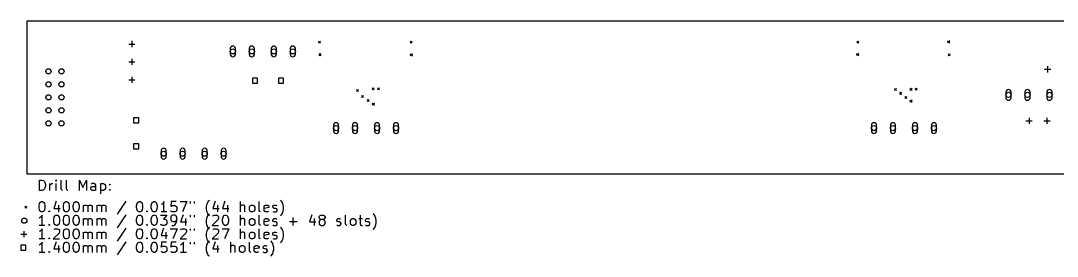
# Model space of a CAD drawing. Extents: x 24 to 425, y -171 to -125.
# Drawn here: x 23.8 to 226.1, y -171.1 to -125 of the extents above; entities that cross this region are included whole.
import ezdxf

# ---------------------------------------------------------------- set-up
doc = ezdxf.new("R2010")
doc.units = 0
doc.layers.add('BLACK', color=7, linetype='CONTINUOUS')

msp = doc.modelspace()

# ---------------------------------------------------------------- linework, layer by layer
at = {"layer": 'BLACK', "linetype": 'CONTINUOUS'}
for p, q in [((25, -125), (425, -125)), ((25, -155), (25, -125)), ((45.4325, -128.955), (45.4325, -130.155)), ((81.88, -129), (82.28, -129.4)), ((82.28, -129), (81.88, -129.4)), ((99.74, -129.01), (100.14, -129.41)), ((100.14, -129.01), (99.74, -129.41)), ((186.92, -129), (187.32, -129.4)), ((187.32, -129), (186.92, -129.4)), ((204.67, -128.92), (205.07, -129.32)), ((205.07, -128.92), (204.67, -129.32)), ((44.8325, -129.555), (46.0325, -129.555)), ((64.65, -130.45), (64.65, -131.55)), ((65.65, -131.55), (65.65, -130.45)), ((68.35, -130.45), (68.35, -131.55)), ((69.35, -131.55), (69.35, -130.45)), ((72.65, -130.45), (72.65, -131.55)), ((73.65, -131.55), (73.65, -130.45)), ((76.35, -130.45), (76.35, -131.55)), ((77.35, -131.55), (77.35, -130.45)), ((81.91, -131.44), (82.31, -131.84)), ((82.31, -131.44), (81.91, -131.84)), ((99.79, -131.46), (100.19, -131.86)), ((100.19, -131.46), (99.79, -131.86)), ((186.91, -131.43), (187.31, -131.83)), ((187.31, -131.43), (186.91, -131.83)), ((204.79, -131.45), (205.19, -131.85)), ((205.19, -131.45), (204.79, -131.85)), ((44.8325, -133.055), (46.0325, -133.055)), ((45.4325, -132.455), (45.4325, -133.655)), ((223.595, -134.5), (224.795, -134.5)), ((224.195, -133.9), (224.195, -135.1)), ((44.8325, -136.555), (46.0325, -136.555)), ((45.4325, -135.955), (45.4325, -137.155)), ((69.955, -136.228), (68.965, -136.228)), ((68.965, -136.228), (68.965, -137.217)), ((68.965, -137.217), (69.955, -137.217)), ((69.955, -137.217), (69.955, -136.228)), ((75.035, -136.228), (74.045, -136.228)), ((74.045, -136.228), (74.045, -137.217)), ((74.045, -137.217), (75.035, -137.217)), ((75.035, -137.217), (75.035, -136.228)), ((89.31, -138.44), (89.71, -138.84)), ((89.71, -138.44), (89.31, -138.84)), ((92.35, -138.13), (92.75, -138.53)), ((92.75, -138.13), (92.35, -138.53)), ((93.39, -138.14), (93.79, -138.54)), ((93.79, -138.14), (93.39, -138.54)), ((194.28, -138.266), (194.68, -138.665)), ((194.68, -138.266), (194.28, -138.665)), ((195.3, -139), (195.7, -139.4)), ((195.7, -139), (195.3, -139.4)), ((197.32, -138.22), (197.72, -138.62)), ((197.72, -138.22), (197.32, -138.62)), ((198.35, -138.21), (198.75, -138.61)), ((198.75, -138.21), (198.35, -138.61)), ((216.05, -138.95), (216.05, -140.05)), ((217.05, -140.05), (217.05, -138.95)), ((219.75, -138.95), (219.75, -140.05)), ((220.75, -140.05), (220.75, -138.95)), ((224.05, -138.95), (224.05, -140.05)), ((225.05, -140.05), (225.05, -138.95)), ((90.2725, -139.607), (90.6725, -140.007)), ((90.6725, -139.607), (90.2725, -140.007)), ((91.351, -140.392), (91.751, -140.792)), ((91.751, -140.392), (91.351, -140.792)), ((92.3743, -141.135), (92.7743, -141.534)), ((92.7743, -141.135), (92.3743, -141.534)), ((196.34, -139.8), (196.74, -140.2)), ((196.74, -139.8), (196.34, -140.2)), ((197.324, -140.534), (197.724, -140.934)), ((197.724, -140.534), (197.324, -140.934)), ((46.7725, -143.965), (45.7825, -143.965)), ((45.7825, -143.965), (45.7825, -144.955)), ((45.7825, -144.955), (46.7725, -144.955)), ((46.7725, -144.955), (46.7725, -143.965)), ((84.8, -145.45), (84.8, -146.55)), ((85.8, -146.55), (85.8, -145.45)), ((88.5, -145.45), (88.5, -146.55)), ((89.5, -146.55), (89.5, -145.45)), ((92.8, -145.45), (92.8, -146.55)), ((93.8, -146.55), (93.8, -145.45)), ((96.5, -145.45), (96.5, -146.55)), ((97.5, -146.55), (97.5, -145.45)), ((189.8, -145.45), (189.8, -146.55)), ((190.8, -146.55), (190.8, -145.45)), ((193.5, -145.45), (193.5, -146.55)), ((194.5, -146.55), (194.5, -145.45)), ((197.8, -145.45), (197.8, -146.55)), ((198.8, -146.55), (198.8, -145.45)), ((201.5, -145.45), (201.5, -146.55)), ((202.5, -146.55), (202.5, -145.45)), ((219.955, -144.567), (221.155, -144.567)), ((220.555, -143.968), (220.555, -145.167)), ((223.455, -144.567), (224.655, -144.567)), ((224.055, -143.968), (224.055, -145.167)), ((46.7725, -149.045), (45.7825, -149.045)), ((45.7825, -149.045), (45.7825, -150.035)), ((46.7725, -150.035), (46.7725, -149.045)), ((45.7825, -150.035), (46.7725, -150.035)), ((51.15, -150.45), (51.15, -151.55)), ((52.15, -151.55), (52.15, -150.45)), ((54.85, -150.45), (54.85, -151.55)), ((55.85, -151.55), (55.85, -150.45)), ((59.15, -150.45), (59.15, -151.55)), ((60.15, -151.55), (60.15, -150.45)), ((62.85, -150.45), (62.85, -151.55)), ((63.85, -151.55), (63.85, -150.45)), ((425, -155), (25, -155)), ((27.4262, -158.175), (27.4262, -156.175)), ((27.4262, -156.175), (27.9024, -156.175)), ((27.9024, -156.175), (28.1881, -156.27)), ((28.1881, -156.27), (28.3786, -156.461)), ((28.3786, -156.461), (28.4738, -156.651)), ((28.4738, -157.699), (28.3786, -157.89)), ((28.4738, -156.651), (28.569, -157.032)), ((28.569, -157.318), (28.4738, -157.699)), ((28.569, -157.032), (28.569, -157.318)), ((29.4262, -158.175), (29.4262, -156.842)), ((29.4262, -157.223), (29.5214, -157.032)), ((29.5214, -157.032), (29.6167, -156.937)), ((29.6167, -156.937), (29.8071, -156.842)), ((29.8071, -156.842), (29.9976, -156.842)), ((30.6643, -156.175), (30.569, -156.27)), ((30.569, -156.27), (30.6643, -156.366)), ((30.7595, -156.27), (30.6643, -156.175)), ((30.6643, -156.175), (30.6643, -156.366)), ((30.6643, -156.366), (30.7595, -156.27)), ((30.6643, -158.175), (30.6643, -156.842)), ((31.6167, -157.89), (31.6167, -156.175)), ((32.6643, -157.89), (32.6643, -156.175)), ((35.2357, -158.175), (35.2357, -156.175)), ((35.2357, -156.175), (35.9024, -157.604)), ((35.9024, -157.604), (36.569, -156.175)), ((36.569, -156.175), (36.569, -158.175)), ((37.4262, -157.699), (37.5214, -157.509)), ((37.4262, -157.89), (37.4262, -157.699)), ((37.7119, -156.842), (37.5214, -156.937)), ((37.5214, -157.509), (37.7119, -157.413)), ((38.0929, -156.842), (37.7119, -156.842)), ((37.7119, -157.413), (38.1881, -157.413)), ((38.2833, -156.937), (38.0929, -156.842)), ((38.1881, -157.413), (38.3786, -157.318)), ((38.3786, -157.128), (38.2833, -156.937)), ((38.3786, -158.175), (38.3786, -157.128)), ((39.331, -156.842), (39.331, -158.842)), ((39.331, -156.937), (39.5214, -156.842)), ((39.5214, -156.842), (39.9024, -156.842)), ((39.9024, -156.842), (40.0929, -156.937)), ((40.0929, -156.937), (40.1881, -157.032)), ((40.1881, -157.032), (40.2833, -157.223)), ((40.2833, -157.794), (40.1881, -157.985)), ((40.2833, -157.223), (40.2833, -157.794)), ((41.0452, -157.032), (41.1405, -156.937)), ((41.1405, -157.128), (41.0452, -157.032)), ((41.1405, -156.937), (41.2357, -157.032)), ((41.1405, -156.937), (41.1405, -157.128)), ((41.2357, -157.032), (41.1405, -157.128)), ((27.9024, -158.175), (27.4262, -158.175)), ((28.1881, -158.08), (27.9024, -158.175)), ((28.3786, -157.89), (28.1881, -158.08)), ((31.7119, -158.08), (31.6167, -157.89)), ((31.9024, -158.175), (31.7119, -158.08)), ((32.7595, -158.08), (32.6643, -157.89)), ((32.95, -158.175), (32.7595, -158.08)), ((37.5214, -158.08), (37.4262, -157.89)), ((37.7119, -158.175), (37.5214, -158.08)), ((38.1881, -158.175), (37.7119, -158.175)), ((38.3786, -158.08), (38.1881, -158.175)), ((39.5214, -158.175), (39.331, -158.08)), ((39.9024, -158.175), (39.5214, -158.175)), ((40.0929, -158.08), (39.9024, -158.175)), ((40.1881, -157.985), (40.0929, -158.08)), ((41.0452, -158.08), (41.1405, -157.985)), ((41.1405, -158.175), (41.0452, -158.08)), ((41.1405, -157.985), (41.2357, -158.08)), ((41.1405, -157.985), (41.1405, -158.175)), ((41.2357, -158.08), (41.1405, -158.175)), ((24.55, -161.25), (24.95, -161.65)), ((24.95, -161.25), (24.55, -161.65)), ((27.331, -161.137), (27.4262, -160.756)), ((27.331, -161.613), (27.331, -161.137)), ((27.4262, -161.994), (27.331, -161.613)), ((27.4262, -160.756), (27.5214, -160.566)), ((27.5214, -160.566), (27.6167, -160.47)), ((27.6167, -160.47), (27.8071, -160.375)), ((27.8071, -160.375), (27.9976, -160.375)), ((27.9976, -160.375), (28.1881, -160.47)), ((28.1881, -160.47), (28.2833, -160.566)), ((28.2833, -160.566), (28.3786, -160.756)), ((28.3786, -160.756), (28.4738, -161.137)), ((28.4738, -161.613), (28.3786, -161.994)), ((28.4738, -161.137), (28.4738, -161.613)), ((30.6643, -160.28), (30.1881, -161.709)), ((30.1881, -161.709), (31.4262, -161.709)), ((31.1405, -161.042), (31.1405, -162.375)), ((32.0929, -161.137), (32.1881, -160.756)), ((32.0929, -161.613), (32.0929, -161.137)), ((32.1881, -161.994), (32.0929, -161.613)), ((32.1881, -160.756), (32.2833, -160.566)), ((32.2833, -160.566), (32.3786, -160.47)), ((32.3786, -160.47), (32.569, -160.375)), ((32.569, -160.375), (32.7595, -160.375)), ((32.7595, -160.375), (32.95, -160.47)), ((32.95, -160.47), (33.0452, -160.566)), ((33.0452, -160.566), (33.1405, -160.756)), ((33.1405, -160.756), (33.2357, -161.137)), ((33.2357, -161.613), (33.1405, -161.994)), ((33.2357, -161.137), (33.2357, -161.613)), ((33.9976, -161.137), (34.0929, -160.756)), ((33.9976, -161.613), (33.9976, -161.137)), ((34.0929, -161.994), (33.9976, -161.613)), ((34.0929, -160.756), (34.1881, -160.566)), ((34.1881, -160.566), (34.2833, -160.47)), ((34.2833, -160.47), (34.4738, -160.375)), ((34.4738, -160.375), (34.6643, -160.375)), ((34.6643, -160.375), (34.8548, -160.47)), ((34.8548, -160.47), (34.95, -160.566)), ((34.95, -160.566), (35.0452, -160.756)), ((35.0452, -160.756), (35.1405, -161.137)), ((35.1405, -161.613), (35.0452, -161.994)), ((35.1405, -161.137), (35.1405, -161.613)), ((35.9976, -162.375), (35.9976, -161.042)), ((35.9976, -161.232), (36.0929, -161.137)), ((36.0929, -161.137), (36.2833, -161.042)), ((36.2833, -161.042), (36.569, -161.042)), ((36.569, -161.042), (36.7595, -161.137)), ((36.7595, -161.137), (36.8548, -161.328)), ((36.8548, -161.328), (36.95, -161.137)), ((36.8548, -161.328), (36.8548, -162.375)), ((36.95, -161.137), (37.1405, -161.042)), ((37.1405, -161.042), (37.4262, -161.042)), ((37.4262, -161.042), (37.6167, -161.137)), ((37.6167, -161.137), (37.7119, -161.328)), ((37.7119, -161.328), (37.7119, -162.375)), ((38.6643, -162.375), (38.6643, -161.042)), ((38.6643, -161.232), (38.7595, -161.137)), ((38.7595, -161.137), (38.95, -161.042)), ((38.95, -161.042), (39.2357, -161.042)), ((39.2357, -161.042), (39.4262, -161.137)), ((39.4262, -161.137), (39.5214, -161.328)), ((39.5214, -161.328), (39.6167, -161.137)), ((39.5214, -161.328), (39.5214, -162.375)), ((39.6167, -161.137), (39.8071, -161.042)), ((39.8071, -161.042), (40.0929, -161.042)), ((40.0929, -161.042), (40.2833, -161.137)), ((40.2833, -161.137), (40.3786, -161.328)), ((40.3786, -161.328), (40.3786, -162.375)), ((44.2833, -160.28), (42.569, -162.851)), ((46.3786, -161.137), (46.4738, -160.756)), ((46.3786, -161.613), (46.3786, -161.137)), ((46.4738, -161.994), (46.3786, -161.613)), ((46.4738, -160.756), (46.569, -160.566)), ((46.569, -160.566), (46.6643, -160.47)), ((46.6643, -160.47), (46.8548, -160.375)), ((46.8548, -160.375), (47.0452, -160.375)), ((47.0452, -160.375), (47.2357, -160.47)), ((47.2357, -160.47), (47.331, -160.566)), ((47.331, -160.566), (47.4262, -160.756)), ((47.4262, -160.756), (47.5214, -161.137)), ((47.5214, -161.613), (47.4262, -161.994)), ((47.5214, -161.137), (47.5214, -161.613)), ((49.2357, -161.137), (49.331, -160.756)), ((49.2357, -161.613), (49.2357, -161.137)), ((49.331, -161.994), (49.2357, -161.613)), ((49.331, -160.756), (49.4262, -160.566)), ((49.4262, -160.566), (49.5214, -160.47)), ((49.5214, -160.47), (49.7119, -160.375)), ((49.7119, -160.375), (49.9024, -160.375)), ((49.9024, -160.375), (50.0929, -160.47)), ((50.0929, -160.47), (50.1881, -160.566)), ((50.1881, -160.566), (50.2833, -160.756)), ((50.2833, -160.756), (50.3786, -161.137)), ((50.3786, -161.613), (50.2833, -161.994)), ((50.3786, -161.137), (50.3786, -161.613)), ((51.331, -160.851), (51.1405, -160.947)), ((51.5214, -160.661), (51.331, -160.851)), ((51.7119, -160.375), (51.5214, -160.661)), ((51.7119, -162.375), (51.7119, -160.375)), ((53.1405, -160.375), (53.0452, -161.328)), ((53.0452, -161.328), (53.1405, -161.232)), ((54.0929, -160.375), (53.1405, -160.375)), ((53.1405, -161.232), (53.331, -161.137)), ((53.331, -161.137), (53.8071, -161.137)), ((53.8071, -161.137), (53.9976, -161.232)), ((53.9976, -161.232), (54.0929, -161.328)), ((54.0929, -161.328), (54.1881, -161.518)), ((54.1881, -161.518), (54.1881, -161.994)), ((54.8548, -160.375), (56.1881, -160.375)), ((56.1881, -160.375), (55.331, -162.375)), ((56.8548, -160.375), (56.8548, -160.756)), ((57.6167, -160.375), (57.6167, -160.756)), ((59.9976, -161.423), (60.0929, -160.947)), ((59.9976, -161.804), (59.9976, -161.423)), ((60.0929, -162.28), (59.9976, -161.804)), ((60.0929, -160.947), (60.1881, -160.661)), ((60.1881, -160.661), (60.2833, -160.47)), ((60.2833, -160.47), (60.4738, -160.185)), ((60.4738, -160.185), (60.5691, -160.09)), ((61.7119, -160.28), (61.2357, -161.709)), ((61.2357, -161.709), (62.4738, -161.709)), ((62.1881, -161.042), (62.1881, -162.375)), ((63.6167, -160.28), (63.1405, -161.709)), ((63.1405, -161.709), (64.3786, -161.709)), ((64.0929, -161.042), (64.0929, -162.375)), ((66.6643, -162.375), (66.6643, -160.375)), ((66.7595, -161.137), (66.6643, -161.232)), ((66.95, -161.042), (66.7595, -161.137)), ((67.2357, -161.042), (66.95, -161.042)), ((67.4262, -161.137), (67.2357, -161.042)), ((67.5214, -161.328), (67.4262, -161.137)), ((67.5214, -162.375), (67.5214, -161.328)), ((68.3786, -161.423), (68.4738, -161.232)), ((68.3786, -161.994), (68.3786, -161.423)), ((68.4738, -161.232), (68.5691, -161.137)), ((68.5691, -161.137), (68.7595, -161.042)), ((68.7595, -161.042), (69.0452, -161.042)), ((69.0452, -161.042), (69.2357, -161.137)), ((69.2357, -161.137), (69.331, -161.232)), ((69.331, -161.232), (69.4262, -161.423)), ((69.4262, -161.423), (69.4262, -161.994)), ((70.2833, -162.09), (70.2833, -160.375)), ((71.2357, -161.328), (71.331, -161.137)), ((71.2357, -162.09), (71.2357, -161.328)), ((72.1881, -161.518), (71.2357, -161.709)), ((71.331, -161.137), (71.5214, -161.042)), ((71.5214, -161.042), (71.9024, -161.042)), ((71.9024, -161.042), (72.0929, -161.137)), ((72.0929, -161.137), (72.1881, -161.328)), ((72.1881, -161.328), (72.1881, -161.518)), ((72.95, -161.328), (73.0452, -161.137)), ((72.95, -161.423), (72.95, -161.328)), ((73.0452, -161.613), (72.95, -161.423)), ((73.0452, -161.137), (73.2357, -161.042)), ((73.2357, -161.709), (73.0452, -161.613)), ((73.2357, -161.042), (73.5214, -161.042)), ((73.5214, -161.709), (73.2357, -161.709)), ((73.5214, -161.042), (73.7119, -161.137)), ((73.7119, -161.804), (73.5214, -161.709)), ((73.8071, -161.994), (73.7119, -161.804)), ((74.5691, -160.185), (74.4738, -160.09)), ((74.7595, -160.47), (74.5691, -160.185)), ((74.8548, -160.661), (74.7595, -160.47)), ((74.95, -160.947), (74.8548, -160.661)), ((75.0452, -161.423), (74.95, -160.947)), ((74.95, -162.28), (75.0452, -161.804)), ((75.0452, -161.804), (75.0452, -161.423)), ((27.5214, -163.491), (27.331, -163.587)), ((27.5214, -162.185), (27.4262, -161.994)), ((27.6167, -162.28), (27.5214, -162.185)), ((27.7119, -163.301), (27.5214, -163.491)), ((27.8071, -162.375), (27.6167, -162.28)), ((27.9024, -163.015), (27.7119, -163.301)), ((27.9976, -162.375), (27.8071, -162.375)), ((27.9024, -165.015), (27.9024, -163.015)), ((28.1881, -162.28), (27.9976, -162.375)), ((28.2833, -162.185), (28.1881, -162.28)), ((28.3786, -161.994), (28.2833, -162.185)), ((29.2357, -162.28), (29.331, -162.185)), ((29.331, -162.375), (29.2357, -162.28)), ((29.331, -162.185), (29.4262, -162.28)), ((29.331, -162.185), (29.331, -162.375)), ((29.4262, -162.28), (29.331, -162.375)), ((30.1881, -163.777), (30.2833, -163.396)), ((30.1881, -164.253), (30.1881, -163.777)), ((30.2833, -163.396), (30.3786, -163.206)), ((30.3786, -163.206), (30.4738, -163.11)), ((30.4738, -163.11), (30.6643, -163.015)), ((30.6643, -163.015), (30.8548, -163.015)), ((30.8548, -163.015), (31.0452, -163.11)), ((31.0452, -163.11), (31.1405, -163.206)), ((31.1405, -163.206), (31.2357, -163.396)), ((31.2357, -163.396), (31.331, -163.777)), ((31.331, -163.777), (31.331, -164.253)), ((32.0929, -163.777), (32.1881, -163.396)), ((32.0929, -164.253), (32.0929, -163.777)), ((32.2833, -162.185), (32.1881, -161.994)), ((32.1881, -163.396), (32.2833, -163.206)), ((32.3786, -162.28), (32.2833, -162.185)), ((32.2833, -163.206), (32.3786, -163.11)), ((32.569, -162.375), (32.3786, -162.28)), ((32.3786, -163.11), (32.569, -163.015)), ((32.7595, -162.375), (32.569, -162.375)), ((32.569, -163.015), (32.7595, -163.015)), ((32.95, -162.28), (32.7595, -162.375)), ((32.7595, -163.015), (32.95, -163.11)), ((33.0452, -162.185), (32.95, -162.28)), ((32.95, -163.11), (33.0452, -163.206)), ((33.1405, -161.994), (33.0452, -162.185)), ((33.0452, -163.206), (33.1405, -163.396)), ((33.1405, -163.396), (33.2357, -163.777)), ((33.2357, -163.777), (33.2357, -164.253)), ((33.9976, -163.777), (34.0929, -163.396)), ((33.9976, -164.253), (33.9976, -163.777)), ((34.1881, -162.185), (34.0929, -161.994)), ((34.0929, -163.396), (34.1881, -163.206)), ((34.2833, -162.28), (34.1881, -162.185)), ((34.1881, -163.206), (34.2833, -163.11)), ((34.4738, -162.375), (34.2833, -162.28)), ((34.2833, -163.11), (34.4738, -163.015)), ((34.6643, -162.375), (34.4738, -162.375)), ((34.4738, -163.015), (34.6643, -163.015)), ((34.8548, -162.28), (34.6643, -162.375)), ((34.6643, -163.015), (34.8548, -163.11)), ((34.95, -162.185), (34.8548, -162.28)), ((34.8548, -163.11), (34.95, -163.206)), ((35.0452, -161.994), (34.95, -162.185)), ((34.95, -163.206), (35.0452, -163.396)), ((35.0452, -163.396), (35.1405, -163.777)), ((35.1405, -163.777), (35.1405, -164.253)), ((35.9976, -165.015), (35.9976, -163.682)), ((35.9976, -163.872), (36.0929, -163.777)), ((36.0929, -163.777), (36.2833, -163.682)), ((36.2833, -163.682), (36.569, -163.682)), ((36.569, -163.682), (36.7595, -163.777)), ((36.7595, -163.777), (36.8548, -163.968)), ((36.8548, -163.968), (36.95, -163.777)), ((36.95, -163.777), (37.1405, -163.682)), ((37.1405, -163.682), (37.4262, -163.682)), ((37.4262, -163.682), (37.6167, -163.777)), ((37.6167, -163.777), (37.7119, -163.968)), ((38.6643, -165.015), (38.6643, -163.682)), ((38.6643, -163.872), (38.7595, -163.777)), ((38.7595, -163.777), (38.95, -163.682)), ((38.95, -163.682), (39.2357, -163.682)), ((39.2357, -163.682), (39.4262, -163.777)), ((39.4262, -163.777), (39.5214, -163.968)), ((39.5214, -163.968), (39.6167, -163.777)), ((39.6167, -163.777), (39.8071, -163.682)), ((39.8071, -163.682), (40.0929, -163.682)), ((40.0929, -163.682), (40.2833, -163.777)), ((40.2833, -163.777), (40.3786, -163.968)), ((44.2833, -162.92), (42.569, -165.491)), ((46.3786, -163.777), (46.4738, -163.396)), ((46.3786, -164.253), (46.3786, -163.777)), ((46.569, -162.185), (46.4738, -161.994)), ((46.4738, -163.396), (46.569, -163.206)), ((46.6643, -162.28), (46.569, -162.185)), ((46.569, -163.206), (46.6643, -163.11)), ((46.8548, -162.375), (46.6643, -162.28)), ((46.6643, -163.11), (46.8548, -163.015)), ((47.0452, -162.375), (46.8548, -162.375)), ((46.8548, -163.015), (47.0452, -163.015)), ((47.2357, -162.28), (47.0452, -162.375)), ((47.0452, -163.015), (47.2357, -163.11)), ((47.331, -162.185), (47.2357, -162.28)), ((47.2357, -163.11), (47.331, -163.206)), ((47.4262, -161.994), (47.331, -162.185)), ((47.331, -163.206), (47.4262, -163.396)), ((47.4262, -163.396), (47.5214, -163.777)), ((47.5214, -163.777), (47.5214, -164.253)), ((48.2833, -162.28), (48.3786, -162.185)), ((48.3786, -162.375), (48.2833, -162.28)), ((48.3786, -162.185), (48.4738, -162.28)), ((48.3786, -162.185), (48.3786, -162.375)), ((48.4738, -162.28), (48.3786, -162.375)), ((49.2357, -163.777), (49.331, -163.396)), ((49.2357, -164.253), (49.2357, -163.777)), ((49.4262, -162.185), (49.331, -161.994)), ((49.331, -163.396), (49.4262, -163.206)), ((49.5214, -162.28), (49.4262, -162.185)), ((49.4262, -163.206), (49.5214, -163.11)), ((49.7119, -162.375), (49.5214, -162.28)), ((49.5214, -163.11), (49.7119, -163.015)), ((49.9024, -162.375), (49.7119, -162.375)), ((49.7119, -163.015), (49.9024, -163.015)), ((50.0929, -162.28), (49.9024, -162.375)), ((49.9024, -163.015), (50.0929, -163.11)), ((50.1881, -162.185), (50.0929, -162.28)), ((50.0929, -163.11), (50.1881, -163.206)), ((50.2833, -161.994), (50.1881, -162.185)), ((50.1881, -163.206), (50.2833, -163.396)), ((50.2833, -163.396), (50.3786, -163.777)), ((50.3786, -163.777), (50.3786, -164.253)), ((51.0452, -163.015), (52.2833, -163.015)), ((52.2833, -162.375), (51.1405, -162.375)), ((52.2833, -163.015), (51.6167, -163.777)), ((51.6167, -163.777), (51.9024, -163.777)), ((51.9024, -163.777), (52.0929, -163.872)), ((52.0929, -163.872), (52.1881, -163.968)), ((53.1405, -162.28), (53.0452, -162.185)), ((53.1405, -163.206), (53.0452, -163.396)), ((53.0452, -163.396), (53.0452, -163.872)), ((53.0452, -163.872), (53.1405, -164.063)), ((53.331, -162.375), (53.1405, -162.28)), ((53.2357, -163.11), (53.1405, -163.206)), ((53.4262, -163.015), (53.2357, -163.11)), ((53.8071, -162.375), (53.331, -162.375)), ((53.8071, -163.015), (53.4262, -163.015)), ((53.9976, -162.28), (53.8071, -162.375)), ((53.9976, -163.11), (53.8071, -163.015)), ((54.0929, -162.185), (53.9976, -162.28)), ((54.0929, -163.206), (53.9976, -163.11)), ((54.1881, -161.994), (54.0929, -162.185)), ((54.1881, -163.396), (54.0929, -163.206)), ((54.0929, -164.063), (54.1881, -163.872)), ((54.1881, -164.158), (54.1881, -163.396)), ((55.4262, -162.92), (54.95, -164.349)), ((55.9024, -163.682), (55.9024, -165.015)), ((56.8548, -163.015), (56.8548, -163.396)), ((57.6167, -163.015), (57.6167, -163.396)), ((59.9976, -164.063), (60.0929, -163.587)), ((60.1881, -162.566), (60.0929, -162.28)), ((60.0929, -163.587), (60.1881, -163.301)), ((60.2833, -162.756), (60.1881, -162.566)), ((60.1881, -163.301), (60.2833, -163.11)), ((60.4738, -163.042), (60.2833, -162.756)), ((60.2833, -163.11), (60.4738, -162.825)), ((60.4738, -162.825), (60.5691, -162.73)), ((60.5691, -163.137), (60.4738, -163.042)), ((62.2833, -163.872), (61.1405, -165.015)), ((61.2357, -163.206), (61.331, -163.11)), ((61.331, -163.11), (61.5214, -163.015)), ((61.5214, -163.015), (61.9976, -163.015)), ((61.9976, -163.015), (62.1881, -163.11)), ((62.1881, -163.11), (62.2833, -163.206)), ((62.2833, -163.206), (62.3786, -163.396)), ((62.3786, -163.587), (62.2833, -163.872)), ((62.3786, -163.396), (62.3786, -163.587)), ((63.1405, -163.777), (63.2357, -163.396)), ((63.1405, -164.253), (63.1405, -163.777)), ((63.2357, -163.396), (63.331, -163.206)), ((63.331, -163.206), (63.4262, -163.11)), ((63.4262, -163.11), (63.6167, -163.015)), ((63.6167, -163.015), (63.8071, -163.015)), ((63.8071, -163.015), (63.9976, -163.11)), ((63.9976, -163.11), (64.0929, -163.206)), ((64.0929, -163.206), (64.1881, -163.396)), ((64.1881, -163.396), (64.2833, -163.777)), ((64.2833, -163.777), (64.2833, -164.253)), ((66.6643, -165.015), (66.6643, -163.015)), ((66.7595, -163.777), (66.6643, -163.872)), ((66.95, -163.682), (66.7595, -163.777)), ((67.2357, -163.682), (66.95, -163.682)), ((67.4262, -163.777), (67.2357, -163.682)), ((67.5214, -163.968), (67.4262, -163.777)), ((68.4738, -162.185), (68.3786, -161.994)), ((68.3786, -164.063), (68.4738, -163.872)), ((68.5691, -162.28), (68.4738, -162.185)), ((68.4738, -163.872), (68.5691, -163.777)), ((68.7595, -162.375), (68.5691, -162.28)), ((68.5691, -163.777), (68.7595, -163.682)), ((69.0452, -162.375), (68.7595, -162.375)), ((68.7595, -163.682), (69.0452, -163.682)), ((69.2357, -162.28), (69.0452, -162.375)), ((69.0452, -163.682), (69.2357, -163.777)), ((69.331, -162.185), (69.2357, -162.28)), ((69.2357, -163.777), (69.331, -163.872)), ((69.4262, -161.994), (69.331, -162.185)), ((69.331, -163.872), (69.4262, -164.063)), ((70.3786, -162.28), (70.2833, -162.09)), ((70.2833, -164.73), (70.2833, -163.015)), ((70.5691, -162.375), (70.3786, -162.28)), ((71.331, -162.28), (71.2357, -162.09)), ((71.2357, -163.968), (71.331, -163.777)), ((71.5214, -162.375), (71.331, -162.28)), ((71.331, -163.777), (71.5214, -163.682)), ((71.9024, -162.375), (71.5214, -162.375)), ((71.5214, -163.682), (71.9024, -163.682)), ((72.0929, -162.28), (71.9024, -162.375)), ((71.9024, -163.682), (72.0929, -163.777)), ((72.0929, -163.777), (72.1881, -163.968)), ((72.95, -162.28), (73.1405, -162.375)), ((72.95, -163.968), (73.0452, -163.777)), ((73.0452, -163.777), (73.2357, -163.682)), ((73.1405, -162.375), (73.5214, -162.375)), ((73.2357, -163.682), (73.5214, -163.682)), ((73.5214, -162.375), (73.7119, -162.28)), ((73.5214, -163.682), (73.7119, -163.777)), ((73.7119, -162.28), (73.8071, -162.09)), ((73.8071, -162.09), (73.8071, -161.994)), ((74.4738, -163.137), (74.5691, -163.042)), ((74.5691, -163.042), (74.7595, -162.756)), ((74.7595, -162.756), (74.8548, -162.566)), ((74.8548, -162.566), (74.95, -162.28)), ((76.95, -165.015), (76.95, -163.491)), ((80.5691, -162.92), (80.0929, -164.349)), ((81.0452, -163.682), (81.0452, -165.015)), ((81.9976, -163.396), (82.0929, -163.206)), ((81.9976, -163.491), (81.9976, -163.396)), ((82.0929, -163.682), (81.9976, -163.491)), ((82.0929, -163.206), (82.1881, -163.11)), ((82.1881, -163.777), (82.0929, -163.682)), ((82.1881, -163.11), (82.3786, -163.015)), ((82.3786, -163.872), (82.1881, -163.777)), ((82.3786, -163.872), (82.1881, -163.968)), ((82.3786, -163.015), (82.7595, -163.015)), ((82.7595, -163.872), (82.3786, -163.872)), ((82.7595, -163.015), (82.95, -163.11)), ((82.95, -163.777), (82.7595, -163.872)), ((82.95, -163.968), (82.7595, -163.872)), ((82.95, -163.11), (83.0452, -163.206)), ((83.0452, -163.682), (82.95, -163.777)), ((83.0452, -163.206), (83.1405, -163.396)), ((83.1405, -163.491), (83.0452, -163.682)), ((83.1405, -163.396), (83.1405, -163.491)), ((85.4262, -163.968), (85.5214, -163.777)), ((85.5214, -163.777), (85.7119, -163.682)), ((85.7119, -163.682), (85.9976, -163.682)), ((85.9976, -163.682), (86.1881, -163.777)), ((87.1405, -164.73), (87.1405, -163.015)), ((88.0929, -164.063), (88.1881, -163.872)), ((88.1881, -163.872), (88.2833, -163.777)), ((88.2833, -163.777), (88.4738, -163.682)), ((88.4738, -163.682), (88.7595, -163.682)), ((88.7595, -163.682), (88.95, -163.777)), ((88.95, -163.777), (89.0452, -163.872)), ((89.0452, -163.872), (89.1405, -164.063)), ((89.7119, -163.682), (90.4738, -163.682)), ((89.9976, -163.015), (89.9976, -164.73)), ((91.0452, -163.968), (91.1405, -163.777)), ((91.1405, -163.777), (91.331, -163.682)), ((91.331, -163.682), (91.6167, -163.682)), ((91.6167, -163.682), (91.8071, -163.777)), ((92.6643, -162.825), (92.5691, -162.73)), ((92.8548, -163.11), (92.6643, -162.825)), ((92.95, -163.301), (92.8548, -163.11)), ((93.0452, -163.587), (92.95, -163.301)), ((93.1405, -164.063), (93.0452, -163.587)), ((28.4738, -165.015), (27.331, -165.015)), ((27.9024, -165.655), (27.7119, -165.941)), ((27.9024, -167.655), (27.9024, -165.655)), ((29.2357, -164.92), (29.331, -164.825)), ((29.331, -165.015), (29.2357, -164.92)), ((29.331, -164.825), (29.4262, -164.92)), ((29.331, -164.825), (29.331, -165.015)), ((29.4262, -164.92), (29.331, -165.015)), ((30.2833, -164.634), (30.1881, -164.253)), ((30.1881, -165.846), (30.2833, -165.75)), ((30.3786, -164.825), (30.2833, -164.634)), ((30.2833, -165.75), (30.4738, -165.655)), ((30.4738, -164.92), (30.3786, -164.825)), ((30.6643, -165.015), (30.4738, -164.92)), ((30.4738, -165.655), (30.95, -165.655)), ((30.8548, -165.015), (30.6643, -165.015)), ((31.0452, -164.92), (30.8548, -165.015)), ((30.95, -165.655), (31.1405, -165.75)), ((31.1405, -164.825), (31.0452, -164.92)), ((31.2357, -164.634), (31.1405, -164.825)), ((31.1405, -165.75), (31.2357, -165.846)), ((31.331, -164.253), (31.2357, -164.634)), ((31.2357, -165.846), (31.331, -166.036)), ((32.1881, -164.634), (32.0929, -164.253)), ((32.2833, -164.825), (32.1881, -164.634)), ((32.1881, -166.036), (32.2833, -165.846)), ((32.3786, -164.92), (32.2833, -164.825)), ((32.2833, -165.846), (32.3786, -165.75)), ((32.569, -165.015), (32.3786, -164.92)), ((32.3786, -165.75), (32.569, -165.655)), ((32.7595, -165.015), (32.569, -165.015)), ((32.569, -165.655), (32.7595, -165.655)), ((32.95, -164.92), (32.7595, -165.015)), ((32.7595, -165.655), (32.95, -165.75)), ((33.0452, -164.825), (32.95, -164.92)), ((32.95, -165.75), (33.0452, -165.846)), ((33.1405, -164.634), (33.0452, -164.825)), ((33.0452, -165.846), (33.1405, -166.036)), ((33.2357, -164.253), (33.1405, -164.634)), ((34.0929, -164.634), (33.9976, -164.253)), ((34.1881, -164.825), (34.0929, -164.634)), ((34.0929, -166.036), (34.1881, -165.846)), ((34.2833, -164.92), (34.1881, -164.825)), ((34.1881, -165.846), (34.2833, -165.75)), ((34.4738, -165.015), (34.2833, -164.92)), ((34.2833, -165.75), (34.4738, -165.655)), ((34.6643, -165.015), (34.4738, -165.015)), ((34.4738, -165.655), (34.6643, -165.655)), ((34.8548, -164.92), (34.6643, -165.015)), ((34.6643, -165.655), (34.8548, -165.75)), ((34.95, -164.825), (34.8548, -164.92)), ((34.8548, -165.75), (34.95, -165.846)), ((35.0452, -164.634), (34.95, -164.825)), ((34.95, -165.846), (35.0452, -166.036)), ((35.1405, -164.253), (35.0452, -164.634)), ((36.8548, -163.968), (36.8548, -165.015)), ((37.7119, -163.968), (37.7119, -165.015)), ((39.5214, -163.968), (39.5214, -165.015)), ((40.3786, -163.968), (40.3786, -165.015)), ((44.2833, -165.56), (42.569, -168.131)), ((46.4738, -164.634), (46.3786, -164.253)), ((46.569, -164.825), (46.4738, -164.634)), ((46.4738, -166.036), (46.569, -165.846)), ((46.6643, -164.92), (46.569, -164.825)), ((46.569, -165.846), (46.6643, -165.75)), ((46.8548, -165.015), (46.6643, -164.92)), ((46.6643, -165.75), (46.8548, -165.655)), ((47.0452, -165.015), (46.8548, -165.015)), ((46.8548, -165.655), (47.0452, -165.655)), ((47.2357, -164.92), (47.0452, -165.015)), ((47.0452, -165.655), (47.2357, -165.75)), ((47.331, -164.825), (47.2357, -164.92)), ((47.2357, -165.75), (47.331, -165.846)), ((47.4262, -164.634), (47.331, -164.825)), ((47.331, -165.846), (47.4262, -166.036)), ((47.5214, -164.253), (47.4262, -164.634)), ((48.2833, -164.92), (48.3786, -164.825)), ((48.3786, -165.015), (48.2833, -164.92)), ((48.3786, -164.825), (48.4738, -164.92)), ((48.3786, -164.825), (48.3786, -165.015)), ((48.4738, -164.92), (48.3786, -165.015)), ((49.331, -164.634), (49.2357, -164.253)), ((49.4262, -164.825), (49.331, -164.634)), ((49.331, -166.036), (49.4262, -165.846)), ((49.5214, -164.92), (49.4262, -164.825)), ((49.4262, -165.846), (49.5214, -165.75)), ((49.7119, -165.015), (49.5214, -164.92)), ((49.5214, -165.75), (49.7119, -165.655)), ((49.9024, -165.015), (49.7119, -165.015)), ((49.7119, -165.655), (49.9024, -165.655)), ((50.0929, -164.92), (49.9024, -165.015)), ((49.9024, -165.655), (50.0929, -165.75)), ((50.1881, -164.825), (50.0929, -164.92)), ((50.0929, -165.75), (50.1881, -165.846)), ((50.2833, -164.634), (50.1881, -164.825)), ((50.1881, -165.846), (50.2833, -166.036)), ((50.3786, -164.253), (50.2833, -164.634)), ((51.1405, -164.92), (51.0452, -164.825)), ((51.331, -165.015), (51.1405, -164.92)), ((51.6167, -165.56), (51.1405, -166.989)), ((51.9024, -165.015), (51.331, -165.015)), ((52.0929, -164.92), (51.9024, -165.015)), ((52.1881, -164.825), (52.0929, -164.92)), ((52.1881, -163.968), (52.2833, -164.158)), ((52.2833, -164.634), (52.1881, -164.825)), ((52.2833, -164.158), (52.2833, -164.634)), ((52.95, -165.655), (54.2833, -165.655)), ((53.1405, -164.063), (53.2357, -164.158)), ((53.2357, -164.158), (53.4262, -164.253)), ((53.2357, -165.015), (53.6167, -165.015)), ((53.4262, -164.253), (53.8071, -164.253)), ((54.2833, -165.655), (53.4262, -167.655)), ((53.6167, -165.015), (53.8071, -164.92)), ((53.8071, -164.253), (53.9976, -164.158)), ((53.8071, -164.92), (53.9024, -164.825)), ((53.9024, -164.825), (54.0929, -164.539)), ((53.9976, -164.158), (54.0929, -164.063)), ((54.0929, -164.539), (54.1881, -164.158)), ((54.95, -164.349), (56.1881, -164.349)), ((54.95, -165.846), (55.0452, -165.75)), ((55.0452, -165.75), (55.2357, -165.655)), ((55.2357, -165.655), (55.7119, -165.655)), ((55.7119, -165.655), (55.9024, -165.75)), ((55.9024, -165.75), (55.9976, -165.846)), ((55.9976, -165.846), (56.0929, -166.036)), ((56.8548, -165.655), (56.8548, -166.036)), ((57.6167, -165.655), (57.6167, -166.036)), ((59.9976, -164.444), (59.9976, -164.063)), ((60.0929, -164.92), (59.9976, -164.444)), ((60.1881, -165.206), (60.0929, -164.92)), ((60.2833, -165.396), (60.1881, -165.206)), ((60.1881, -165.941), (60.2833, -165.75)), ((60.4738, -165.682), (60.2833, -165.396)), ((60.2833, -165.75), (60.4738, -165.465)), ((60.4738, -165.465), (60.5691, -165.37)), ((60.5691, -165.777), (60.4738, -165.682)), ((61.1405, -165.015), (62.3786, -165.015)), ((61.2357, -165.846), (61.331, -165.75)), ((61.331, -165.75), (61.5214, -165.655)), ((61.5214, -165.655), (61.9976, -165.655)), ((61.9976, -165.655), (62.1881, -165.75)), ((62.1881, -165.75), (62.2833, -165.846)), ((62.2833, -165.846), (62.3786, -166.036)), ((63.0452, -165.655), (64.3786, -165.655)), ((63.2357, -164.634), (63.1405, -164.253)), ((63.331, -164.825), (63.2357, -164.634)), ((63.4262, -164.92), (63.331, -164.825)), ((63.6167, -165.015), (63.4262, -164.92)), ((64.3786, -165.655), (63.5214, -167.655)), ((63.8071, -165.015), (63.6167, -165.015)), ((63.9976, -164.92), (63.8071, -165.015)), ((64.0929, -164.825), (63.9976, -164.92)), ((64.1881, -164.634), (64.0929, -164.825)), ((64.2833, -164.253), (64.1881, -164.634)), ((66.6643, -167.655), (66.6643, -165.655)), ((67.5214, -165.015), (67.5214, -163.968)), ((68.3786, -164.634), (68.3786, -164.063)), ((68.4738, -164.825), (68.3786, -164.634)), ((68.5691, -164.92), (68.4738, -164.825)), ((68.7595, -165.015), (68.5691, -164.92)), ((69.0452, -165.015), (68.7595, -165.015)), ((69.2357, -164.92), (69.0452, -165.015)), ((69.331, -164.825), (69.2357, -164.92)), ((69.4262, -164.634), (69.331, -164.825)), ((69.4262, -164.063), (69.4262, -164.634)), ((70.3786, -164.92), (70.2833, -164.73)), ((70.2833, -167.37), (70.2833, -165.655)), ((70.5691, -165.015), (70.3786, -164.92)), ((71.2357, -164.73), (71.2357, -163.968)), ((72.1881, -164.158), (71.2357, -164.349)), ((71.331, -164.92), (71.2357, -164.73)), ((71.5214, -165.015), (71.331, -164.92)), ((71.9024, -165.015), (71.5214, -165.015)), ((72.0929, -164.92), (71.9024, -165.015)), ((72.1881, -163.968), (72.1881, -164.158)), ((72.95, -164.063), (72.95, -163.968)), ((73.0452, -164.253), (72.95, -164.063)), ((72.95, -164.92), (73.1405, -165.015)), ((73.2357, -164.349), (73.0452, -164.253)), ((73.1405, -165.015), (73.5214, -165.015)), ((73.5214, -164.349), (73.2357, -164.349)), ((73.7119, -164.444), (73.5214, -164.349)), ((73.5214, -165.015), (73.7119, -164.92)), ((73.8071, -164.634), (73.7119, -164.444)), ((73.7119, -164.92), (73.8071, -164.73)), ((73.8071, -164.73), (73.8071, -164.634)), ((74.5691, -165.465), (74.4738, -165.37)), ((74.7595, -165.75), (74.5691, -165.465)), ((74.8548, -165.941), (74.7595, -165.75)), ((76.1881, -164.253), (77.7119, -164.253)), ((80.0929, -164.349), (81.331, -164.349)), ((82.0929, -164.063), (81.9976, -164.253)), ((81.9976, -164.253), (81.9976, -164.634)), ((81.9976, -164.634), (82.0929, -164.825)), ((82.1881, -163.968), (82.0929, -164.063)), ((82.0929, -164.825), (82.1881, -164.92)), ((82.1881, -164.92), (82.3786, -165.015)), ((82.3786, -165.015), (82.7595, -165.015)), ((82.7595, -165.015), (82.95, -164.92)), ((83.0452, -164.063), (82.95, -163.968)), ((82.95, -164.92), (83.0452, -164.825)), ((83.1405, -164.253), (83.0452, -164.063)), ((83.0452, -164.825), (83.1405, -164.634)), ((83.1405, -164.634), (83.1405, -164.253)), ((85.4262, -164.063), (85.4262, -163.968)), ((85.5214, -164.253), (85.4262, -164.063)), ((85.4262, -164.92), (85.6167, -165.015)), ((85.7119, -164.349), (85.5214, -164.253)), ((85.6167, -165.015), (85.9976, -165.015)), ((85.9976, -164.349), (85.7119, -164.349)), ((86.1881, -164.444), (85.9976, -164.349)), ((85.9976, -165.015), (86.1881, -164.92)), ((86.2833, -164.634), (86.1881, -164.444)), ((86.1881, -164.92), (86.2833, -164.73)), ((86.2833, -164.73), (86.2833, -164.634)), ((87.2357, -164.92), (87.1405, -164.73)), ((87.4262, -165.015), (87.2357, -164.92)), ((88.0929, -164.634), (88.0929, -164.063)), ((88.1881, -164.825), (88.0929, -164.634)), ((88.2833, -164.92), (88.1881, -164.825)), ((88.4738, -165.015), (88.2833, -164.92)), ((88.7595, -165.015), (88.4738, -165.015)), ((88.95, -164.92), (88.7595, -165.015)), ((89.0452, -164.825), (88.95, -164.92)), ((89.1405, -164.634), (89.0452, -164.825)), ((89.1405, -164.063), (89.1405, -164.634)), ((89.9976, -164.73), (90.0929, -164.92)), ((90.0929, -164.92), (90.2833, -165.015)), ((90.2833, -165.015), (90.4738, -165.015)), ((91.0452, -164.063), (91.0452, -163.968)), ((91.1405, -164.253), (91.0452, -164.063)), ((91.0452, -164.92), (91.2357, -165.015)), ((91.331, -164.349), (91.1405, -164.253)), ((91.2357, -165.015), (91.6167, -165.015)), ((91.6167, -164.349), (91.331, -164.349)), ((91.8071, -164.444), (91.6167, -164.349)), ((91.6167, -165.015), (91.8071, -164.92)), ((91.9024, -164.634), (91.8071, -164.444)), ((91.8071, -164.92), (91.9024, -164.73)), ((91.9024, -164.73), (91.9024, -164.634)), ((92.5691, -165.777), (92.6643, -165.682)), ((92.6643, -165.682), (92.8548, -165.396)), ((92.8548, -165.396), (92.95, -165.206)), ((92.95, -165.206), (93.0452, -164.92)), ((93.0452, -164.92), (93.1405, -164.444)), ((93.1405, -164.444), (93.1405, -164.063)), ((23.75, -166.73), (24.95, -166.73)), ((24.35, -166.13), (24.35, -167.33)), ((27.5214, -166.131), (27.331, -166.227)), ((28.4738, -167.655), (27.331, -167.655)), ((27.7119, -165.941), (27.5214, -166.131)), ((29.2357, -167.56), (29.331, -167.465)), ((29.331, -167.655), (29.2357, -167.56)), ((29.331, -167.465), (29.4262, -167.56)), ((29.331, -167.465), (29.331, -167.655)), ((29.4262, -167.56), (29.331, -167.655)), ((31.2357, -166.512), (30.0929, -167.655)), ((30.0929, -167.655), (31.331, -167.655)), ((31.331, -166.227), (31.2357, -166.512)), ((31.331, -166.036), (31.331, -166.227)), ((32.0929, -166.417), (32.1881, -166.036)), ((32.0929, -166.893), (32.0929, -166.417)), ((32.1881, -167.274), (32.0929, -166.893)), ((32.2833, -167.465), (32.1881, -167.274)), ((32.3786, -167.56), (32.2833, -167.465)), ((32.569, -167.655), (32.3786, -167.56)), ((32.7595, -167.655), (32.569, -167.655)), ((32.95, -167.56), (32.7595, -167.655)), ((33.0452, -167.465), (32.95, -167.56)), ((33.1405, -167.274), (33.0452, -167.465)), ((33.1405, -166.036), (33.2357, -166.417)), ((33.2357, -166.893), (33.1405, -167.274)), ((33.2357, -166.417), (33.2357, -166.893)), ((33.9976, -166.417), (34.0929, -166.036)), ((33.9976, -166.893), (33.9976, -166.417)), ((34.0929, -167.274), (33.9976, -166.893)), ((34.1881, -167.465), (34.0929, -167.274)), ((34.2833, -167.56), (34.1881, -167.465)), ((34.4738, -167.655), (34.2833, -167.56)), ((34.6643, -167.655), (34.4738, -167.655)), ((34.8548, -167.56), (34.6643, -167.655)), ((34.95, -167.465), (34.8548, -167.56)), ((35.0452, -167.274), (34.95, -167.465)), ((35.0452, -166.036), (35.1405, -166.417)), ((35.1405, -166.893), (35.0452, -167.274)), ((35.1405, -166.417), (35.1405, -166.893)), ((35.9976, -167.655), (35.9976, -166.322)), ((35.9976, -166.512), (36.0929, -166.417)), ((36.0929, -166.417), (36.2833, -166.322)), ((36.2833, -166.322), (36.569, -166.322)), ((36.569, -166.322), (36.7595, -166.417)), ((36.7595, -166.417), (36.8548, -166.608)), ((36.8548, -166.608), (36.95, -166.417)), ((36.8548, -166.608), (36.8548, -167.655)), ((36.95, -166.417), (37.1405, -166.322)), ((37.1405, -166.322), (37.4262, -166.322)), ((37.4262, -166.322), (37.6167, -166.417)), ((37.6167, -166.417), (37.7119, -166.608)), ((37.7119, -166.608), (37.7119, -167.655)), ((38.6643, -167.655), (38.6643, -166.322)), ((38.6643, -166.512), (38.7595, -166.417)), ((38.7595, -166.417), (38.95, -166.322)), ((38.95, -166.322), (39.2357, -166.322)), ((39.2357, -166.322), (39.4262, -166.417)), ((39.4262, -166.417), (39.5214, -166.608)), ((39.5214, -166.608), (39.6167, -166.417)), ((39.5214, -166.608), (39.5214, -167.655)), ((39.6167, -166.417), (39.8071, -166.322)), ((39.8071, -166.322), (40.0929, -166.322)), ((40.0929, -166.322), (40.2833, -166.417)), ((40.2833, -166.417), (40.3786, -166.608)), ((40.3786, -166.608), (40.3786, -167.655)), ((46.3786, -166.417), (46.4738, -166.036)), ((46.3786, -166.893), (46.3786, -166.417)), ((46.4738, -167.274), (46.3786, -166.893)), ((46.569, -167.465), (46.4738, -167.274)), ((46.6643, -167.56), (46.569, -167.465)), ((46.8548, -167.655), (46.6643, -167.56)), ((47.0452, -167.655), (46.8548, -167.655)), ((47.2357, -167.56), (47.0452, -167.655)), ((47.331, -167.465), (47.2357, -167.56)), ((47.4262, -167.274), (47.331, -167.465)), ((47.4262, -166.036), (47.5214, -166.417)), ((47.5214, -166.893), (47.4262, -167.274)), ((47.5214, -166.417), (47.5214, -166.893)), ((48.2833, -167.56), (48.3786, -167.465)), ((48.3786, -167.655), (48.2833, -167.56)), ((48.3786, -167.465), (48.4738, -167.56)), ((48.3786, -167.465), (48.3786, -167.655)), ((48.4738, -167.56), (48.3786, -167.655)), ((49.2357, -166.417), (49.331, -166.036)), ((49.2357, -166.893), (49.2357, -166.417)), ((49.331, -167.274), (49.2357, -166.893)), ((49.4262, -167.465), (49.331, -167.274)), ((49.5214, -167.56), (49.4262, -167.465)), ((49.7119, -167.655), (49.5214, -167.56)), ((49.9024, -167.655), (49.7119, -167.655)), ((50.0929, -167.56), (49.9024, -167.655)), ((50.1881, -167.465), (50.0929, -167.56)), ((50.2833, -167.274), (50.1881, -167.465)), ((50.2833, -166.036), (50.3786, -166.417)), ((50.3786, -166.893), (50.2833, -167.274)), ((50.3786, -166.417), (50.3786, -166.893)), ((51.1405, -166.989), (52.3786, -166.989)), ((52.0929, -166.322), (52.0929, -167.655)), ((55.9976, -166.512), (54.8548, -167.655)), ((54.8548, -167.655), (56.0929, -167.655)), ((56.0929, -166.227), (55.9976, -166.512)), ((56.0929, -166.036), (56.0929, -166.227)), ((59.9976, -166.703), (60.0929, -166.227)), ((59.9976, -167.084), (59.9976, -166.703)), ((60.0929, -167.56), (59.9976, -167.084)), ((60.0929, -166.227), (60.1881, -165.941)), ((60.1881, -167.846), (60.0929, -167.56)), ((60.2833, -168.036), (60.1881, -167.846)), ((62.2833, -166.512), (61.1405, -167.655)), ((61.1405, -167.655), (62.3786, -167.655)), ((62.3786, -166.227), (62.2833, -166.512)), ((62.3786, -166.036), (62.3786, -166.227)), ((66.7595, -166.417), (66.6643, -166.512)), ((66.95, -166.322), (66.7595, -166.417)), ((67.2357, -166.322), (66.95, -166.322)), ((67.4262, -166.417), (67.2357, -166.322)), ((67.5214, -166.608), (67.4262, -166.417)), ((67.5214, -167.655), (67.5214, -166.608)), ((68.3786, -166.703), (68.4738, -166.512)), ((68.3786, -167.274), (68.3786, -166.703)), ((68.4738, -167.465), (68.3786, -167.274)), ((68.4738, -166.512), (68.5691, -166.417)), ((68.5691, -167.56), (68.4738, -167.465)), ((68.5691, -166.417), (68.7595, -166.322)), ((68.7595, -167.655), (68.5691, -167.56)), ((68.7595, -166.322), (69.0452, -166.322)), ((69.0452, -167.655), (68.7595, -167.655)), ((69.0452, -166.322), (69.2357, -166.417)), ((69.2357, -167.56), (69.0452, -167.655)), ((69.2357, -166.417), (69.331, -166.512)), ((69.331, -167.465), (69.2357, -167.56)), ((69.331, -166.512), (69.4262, -166.703)), ((69.4262, -167.274), (69.331, -167.465)), ((69.4262, -166.703), (69.4262, -167.274)), ((70.3786, -167.56), (70.2833, -167.37)), ((70.5691, -167.655), (70.3786, -167.56)), ((71.2357, -166.608), (71.331, -166.417)), ((71.2357, -167.37), (71.2357, -166.608)), ((72.1881, -166.798), (71.2357, -166.989)), ((71.331, -167.56), (71.2357, -167.37)), ((71.331, -166.417), (71.5214, -166.322)), ((71.5214, -167.655), (71.331, -167.56)), ((71.5214, -166.322), (71.9024, -166.322)), ((71.9024, -167.655), (71.5214, -167.655)), ((71.9024, -166.322), (72.0929, -166.417)), ((72.0929, -167.56), (71.9024, -167.655)), ((72.0929, -166.417), (72.1881, -166.608)), ((72.1881, -166.608), (72.1881, -166.798)), ((72.95, -166.608), (73.0452, -166.417)), ((72.95, -166.703), (72.95, -166.608)), ((73.0452, -166.893), (72.95, -166.703)), ((72.95, -167.56), (73.1405, -167.655)), ((73.0452, -166.417), (73.2357, -166.322)), ((73.2357, -166.989), (73.0452, -166.893)), ((73.1405, -167.655), (73.5214, -167.655)), ((73.2357, -166.322), (73.5214, -166.322)), ((73.5214, -166.989), (73.2357, -166.989)), ((73.5214, -166.322), (73.7119, -166.417)), ((73.7119, -167.084), (73.5214, -166.989)), ((73.5214, -167.655), (73.7119, -167.56)), ((73.8071, -167.274), (73.7119, -167.084)), ((73.7119, -167.56), (73.8071, -167.37)), ((73.8071, -167.37), (73.8071, -167.274)), ((74.7595, -168.036), (74.8548, -167.846)), ((74.95, -166.227), (74.8548, -165.941)), ((74.8548, -167.846), (74.95, -167.56)), ((75.0452, -166.703), (74.95, -166.227)), ((74.95, -167.56), (75.0452, -167.084)), ((75.0452, -167.084), (75.0452, -166.703)), ((24.745, -168.875), (23.755, -168.875)), ((23.755, -168.875), (23.755, -169.865)), ((23.755, -169.865), (24.745, -169.865)), ((24.745, -169.865), (24.745, -168.875)), ((27.5214, -168.771), (27.331, -168.867)), ((27.7119, -168.581), (27.5214, -168.771)), ((27.9024, -168.295), (27.7119, -168.581)), ((27.9024, -170.295), (27.9024, -168.295)), ((30.6643, -168.2), (30.1881, -169.629)), ((30.1881, -169.629), (31.4262, -169.629)), ((31.1405, -168.962), (31.1405, -170.295)), ((32.0929, -169.057), (32.1881, -168.676)), ((32.0929, -169.533), (32.0929, -169.057)), ((32.1881, -169.914), (32.0929, -169.533)), ((32.1881, -168.676), (32.2833, -168.486)), ((32.2833, -170.105), (32.1881, -169.914)), ((32.2833, -168.486), (32.3786, -168.39)), ((32.3786, -168.39), (32.569, -168.295)), ((32.569, -168.295), (32.7595, -168.295)), ((32.7595, -168.295), (32.95, -168.39)), ((32.95, -168.39), (33.0452, -168.486)), ((33.0452, -168.486), (33.1405, -168.676)), ((33.1405, -169.914), (33.0452, -170.105)), ((33.1405, -168.676), (33.2357, -169.057)), ((33.2357, -169.533), (33.1405, -169.914)), ((33.2357, -169.057), (33.2357, -169.533)), ((33.9976, -169.057), (34.0929, -168.676)), ((33.9976, -169.533), (33.9976, -169.057)), ((34.0929, -169.914), (33.9976, -169.533)), ((34.0929, -168.676), (34.1881, -168.486)), ((34.1881, -170.105), (34.0929, -169.914)), ((34.1881, -168.486), (34.2833, -168.39)), ((34.2833, -168.39), (34.4738, -168.295)), ((34.4738, -168.295), (34.6643, -168.295)), ((34.6643, -168.295), (34.8548, -168.39)), ((34.8548, -168.39), (34.95, -168.486)), ((34.95, -168.486), (35.0452, -168.676)), ((35.0452, -169.914), (34.95, -170.105)), ((35.0452, -168.676), (35.1405, -169.057)), ((35.1405, -169.533), (35.0452, -169.914)), ((35.1405, -169.057), (35.1405, -169.533)), ((35.9976, -170.295), (35.9976, -168.962)), ((35.9976, -169.152), (36.0929, -169.057)), ((36.0929, -169.057), (36.2833, -168.962)), ((36.2833, -168.962), (36.569, -168.962)), ((36.569, -168.962), (36.7595, -169.057)), ((36.7595, -169.057), (36.8548, -169.248)), ((36.8548, -169.248), (36.95, -169.057)), ((36.8548, -169.248), (36.8548, -170.295)), ((36.95, -169.057), (37.1405, -168.962)), ((37.1405, -168.962), (37.4262, -168.962)), ((37.4262, -168.962), (37.6167, -169.057)), ((37.6167, -169.057), (37.7119, -169.248)), ((37.7119, -169.248), (37.7119, -170.295)), ((38.6643, -170.295), (38.6643, -168.962)), ((38.6643, -169.152), (38.7595, -169.057)), ((38.7595, -169.057), (38.95, -168.962)), ((38.95, -168.962), (39.2357, -168.962)), ((39.2357, -168.962), (39.4262, -169.057)), ((39.4262, -169.057), (39.5214, -169.248)), ((39.5214, -169.248), (39.6167, -169.057)), ((39.5214, -169.248), (39.5214, -170.295)), ((39.6167, -169.057), (39.8071, -168.962)), ((39.8071, -168.962), (40.0929, -168.962)), ((40.0929, -168.962), (40.2833, -169.057)), ((40.2833, -169.057), (40.3786, -169.248)), ((40.3786, -169.248), (40.3786, -170.295)), ((44.2833, -168.2), (42.569, -170.771)), ((46.3786, -169.057), (46.4738, -168.676)), ((46.3786, -169.533), (46.3786, -169.057)), ((46.4738, -169.914), (46.3786, -169.533)), ((46.4738, -168.676), (46.569, -168.486)), ((46.569, -170.105), (46.4738, -169.914)), ((46.569, -168.486), (46.6643, -168.39)), ((46.6643, -168.39), (46.8548, -168.295)), ((46.8548, -168.295), (47.0452, -168.295)), ((47.0452, -168.295), (47.2357, -168.39)), ((47.2357, -168.39), (47.331, -168.486)), ((47.331, -168.486), (47.4262, -168.676)), ((47.4262, -169.914), (47.331, -170.105)), ((47.4262, -168.676), (47.5214, -169.057)), ((47.5214, -169.533), (47.4262, -169.914)), ((47.5214, -169.057), (47.5214, -169.533)), ((49.2357, -169.057), (49.331, -168.676)), ((49.2357, -169.533), (49.2357, -169.057)), ((49.331, -169.914), (49.2357, -169.533)), ((49.331, -168.676), (49.4262, -168.486)), ((49.4262, -170.105), (49.331, -169.914)), ((49.4262, -168.486), (49.5214, -168.39)), ((49.5214, -168.39), (49.7119, -168.295)), ((49.7119, -168.295), (49.9024, -168.295)), ((49.9024, -168.295), (50.0929, -168.39)), ((50.0929, -168.39), (50.1881, -168.486)), ((50.1881, -168.486), (50.2833, -168.676)), ((50.2833, -169.914), (50.1881, -170.105)), ((50.2833, -168.676), (50.3786, -169.057)), ((50.3786, -169.533), (50.2833, -169.914)), ((50.3786, -169.057), (50.3786, -169.533)), ((51.2357, -168.295), (51.1405, -169.248)), ((51.1405, -169.248), (51.2357, -169.152)), ((52.1881, -168.295), (51.2357, -168.295)), ((51.2357, -169.152), (51.4262, -169.057)), ((51.4262, -169.057), (51.9024, -169.057)), ((51.9024, -169.057), (52.0929, -169.152)), ((52.0929, -169.152), (52.1881, -169.248)), ((52.1881, -169.248), (52.2833, -169.438)), ((52.2833, -169.914), (52.1881, -170.105)), ((52.2833, -169.438), (52.2833, -169.914)), ((53.1405, -168.295), (53.0452, -169.248)), ((53.0452, -169.248), (53.1405, -169.152)), ((54.0929, -168.295), (53.1405, -168.295)), ((53.1405, -169.152), (53.331, -169.057)), ((53.331, -169.057), (53.8071, -169.057)), ((53.8071, -169.057), (53.9976, -169.152)), ((53.9976, -169.152), (54.0929, -169.248)), ((54.0929, -169.248), (54.1881, -169.438)), ((54.1881, -169.914), (54.0929, -170.105)), ((54.1881, -169.438), (54.1881, -169.914)), ((55.1405, -168.771), (54.95, -168.867)), ((55.331, -168.581), (55.1405, -168.771)), ((55.5214, -168.295), (55.331, -168.581)), ((55.5214, -170.295), (55.5214, -168.295)), ((56.8548, -168.295), (56.8548, -168.676)), ((57.6167, -168.295), (57.6167, -168.676)), ((59.9976, -169.343), (60.0929, -168.867)), ((59.9976, -169.724), (59.9976, -169.343)), ((60.0929, -170.2), (59.9976, -169.724)), ((60.0929, -168.867), (60.1881, -168.581)), ((60.1881, -168.581), (60.2833, -168.39)), ((60.4738, -168.322), (60.2833, -168.036)), ((60.2833, -168.39), (60.4738, -168.105)), ((60.4738, -168.105), (60.5691, -168.01)), ((60.5691, -168.417), (60.4738, -168.322)), ((61.7119, -168.2), (61.2357, -169.629)), ((61.2357, -169.629), (62.4738, -169.629)), ((62.1881, -168.962), (62.1881, -170.295)), ((64.7595, -170.295), (64.7595, -168.295)), ((64.8548, -169.057), (64.7595, -169.152)), ((65.0452, -168.962), (64.8548, -169.057)), ((65.331, -168.962), (65.0452, -168.962)), ((65.5214, -169.057), (65.331, -168.962)), ((65.6167, -169.248), (65.5214, -169.057)), ((65.6167, -170.295), (65.6167, -169.248)), ((66.4738, -169.343), (66.5691, -169.152)), ((66.4738, -169.914), (66.4738, -169.343)), ((66.5691, -170.105), (66.4738, -169.914)), ((66.5691, -169.152), (66.6643, -169.057)), ((66.6643, -169.057), (66.8548, -168.962)), ((66.8548, -168.962), (67.1405, -168.962)), ((67.1405, -168.962), (67.331, -169.057)), ((67.331, -169.057), (67.4262, -169.152)), ((67.4262, -169.152), (67.5214, -169.343)), ((67.5214, -169.914), (67.4262, -170.105)), ((67.5214, -169.343), (67.5214, -169.914)), ((68.3786, -170.01), (68.3786, -168.295)), ((69.331, -169.248), (69.4262, -169.057)), ((69.331, -170.01), (69.331, -169.248)), ((70.2833, -169.438), (69.331, -169.629)), ((69.4262, -169.057), (69.6167, -168.962)), ((69.6167, -168.962), (69.9976, -168.962)), ((69.9976, -168.962), (70.1881, -169.057)), ((70.1881, -169.057), (70.2833, -169.248)), ((70.2833, -169.248), (70.2833, -169.438)), ((71.0452, -169.248), (71.1405, -169.057)), ((71.0452, -169.343), (71.0452, -169.248)), ((71.1405, -169.533), (71.0452, -169.343)), ((71.1405, -169.057), (71.331, -168.962)), ((71.331, -169.629), (71.1405, -169.533)), ((71.331, -168.962), (71.6167, -168.962)), ((71.6167, -169.629), (71.331, -169.629)), ((71.6167, -168.962), (71.8071, -169.057)), ((71.8071, -169.724), (71.6167, -169.629)), ((71.9024, -169.914), (71.8071, -169.724)), ((71.9024, -170.01), (71.9024, -169.914)), ((72.6643, -168.105), (72.5691, -168.01)), ((72.8548, -168.39), (72.6643, -168.105)), ((72.95, -168.581), (72.8548, -168.39)), ((73.0452, -168.867), (72.95, -168.581)), ((73.1405, -169.343), (73.0452, -168.867)), ((73.0452, -170.2), (73.1405, -169.724)), ((73.1405, -169.724), (73.1405, -169.343)), ((74.4738, -168.417), (74.5691, -168.322)), ((74.5691, -168.322), (74.7595, -168.036)), ((28.4738, -170.295), (27.331, -170.295)), ((29.2357, -170.2), (29.331, -170.105)), ((29.331, -170.295), (29.2357, -170.2)), ((29.331, -170.105), (29.4262, -170.2)), ((29.331, -170.105), (29.331, -170.295)), ((29.4262, -170.2), (29.331, -170.295)), ((32.3786, -170.2), (32.2833, -170.105)), ((32.569, -170.295), (32.3786, -170.2)), ((32.7595, -170.295), (32.569, -170.295)), ((32.95, -170.2), (32.7595, -170.295)), ((33.0452, -170.105), (32.95, -170.2)), ((34.2833, -170.2), (34.1881, -170.105)), ((34.4738, -170.295), (34.2833, -170.2)), ((34.6643, -170.295), (34.4738, -170.295)), ((34.8548, -170.2), (34.6643, -170.295)), ((34.95, -170.105), (34.8548, -170.2)), ((46.6643, -170.2), (46.569, -170.105)), ((46.8548, -170.295), (46.6643, -170.2)), ((47.0452, -170.295), (46.8548, -170.295)), ((47.2357, -170.2), (47.0452, -170.295)), ((47.331, -170.105), (47.2357, -170.2)), ((48.2833, -170.2), (48.3786, -170.105)), ((48.3786, -170.295), (48.2833, -170.2)), ((48.3786, -170.105), (48.4738, -170.2)), ((48.3786, -170.105), (48.3786, -170.295)), ((48.4738, -170.2), (48.3786, -170.295)), ((49.5214, -170.2), (49.4262, -170.105)), ((49.7119, -170.295), (49.5214, -170.2)), ((49.9024, -170.295), (49.7119, -170.295)), ((50.0929, -170.2), (49.9024, -170.295)), ((50.1881, -170.105), (50.0929, -170.2)), ((51.2357, -170.2), (51.1405, -170.105)), ((51.4262, -170.295), (51.2357, -170.2)), ((51.9024, -170.295), (51.4262, -170.295)), ((52.0929, -170.2), (51.9024, -170.295)), ((52.1881, -170.105), (52.0929, -170.2)), ((53.1405, -170.2), (53.0452, -170.105)), ((53.331, -170.295), (53.1405, -170.2)), ((53.8071, -170.295), (53.331, -170.295)), ((53.9976, -170.2), (53.8071, -170.295)), ((54.0929, -170.105), (53.9976, -170.2)), ((56.0929, -170.295), (54.95, -170.295)), ((60.1881, -170.486), (60.0929, -170.2)), ((60.2833, -170.676), (60.1881, -170.486)), ((60.4738, -170.962), (60.2833, -170.676)), ((60.5691, -171.057), (60.4738, -170.962)), ((66.6643, -170.2), (66.5691, -170.105)), ((66.8548, -170.295), (66.6643, -170.2)), ((67.1405, -170.295), (66.8548, -170.295)), ((67.331, -170.2), (67.1405, -170.295)), ((67.4262, -170.105), (67.331, -170.2)), ((68.4738, -170.2), (68.3786, -170.01)), ((68.6643, -170.295), (68.4738, -170.2)), ((69.4262, -170.2), (69.331, -170.01)), ((69.6167, -170.295), (69.4262, -170.2)), ((69.9976, -170.295), (69.6167, -170.295)), ((70.1881, -170.2), (69.9976, -170.295)), ((71.0452, -170.2), (71.2357, -170.295)), ((71.2357, -170.295), (71.6167, -170.295)), ((71.6167, -170.295), (71.8071, -170.2)), ((71.8071, -170.2), (71.9024, -170.01)), ((72.5691, -171.057), (72.6643, -170.962)), ((72.6643, -170.962), (72.8548, -170.676)), ((72.8548, -170.676), (72.95, -170.486)), ((72.95, -170.486), (73.0452, -170.2))]:
    msp.add_line(p, q, dxfattribs=at)
at = {"layer": 'BLACK'}
for centre in [(65.15, -131), (68.85, -131), (73.15, -131), (76.85, -131), (29.16, -134.9), (31.7, -134.9), (29.16, -137.44), (31.7, -137.44), (29.16, -139.98), (31.7, -139.98), (216.55, -139.5), (220.25, -139.5), (224.55, -139.5), (29.16, -142.52), (31.7, -142.52), (29.16, -145.06), (31.7, -145.06), (85.3, -146), (89, -146), (93.3, -146), (97, -146), (190.3, -146), (194, -146), (198.3, -146), (202, -146), (51.65, -151), (55.35, -151), (59.65, -151), (63.35, -151), (24.45, -164.09)]:
    msp.add_circle(centre, 0.5, dxfattribs=at)
for centre, start, end in [((65.15, -130.45), 0, 180), ((68.85, -130.45), 0, 180), ((73.15, -130.45), 0, 180), ((76.85, -130.45), 0, 180), ((65.15, -131.55), 180, 360), ((68.85, -131.55), 180, 360), ((73.15, -131.55), 180, 360), ((76.85, -131.55), 180, 360), ((216.55, -138.95), 0, 180), ((220.25, -138.95), 0, 180), ((224.55, -138.95), 0, 180), ((216.55, -140.05), 180, 360), ((220.25, -140.05), 180, 360), ((224.55, -140.05), 180, 360), ((85.3, -145.45), 0, 180), ((89, -145.45), 0, 180), ((93.3, -145.45), 0, 180), ((97, -145.45), 0, 180), ((190.3, -145.45), 0, 180), ((194, -145.45), 0, 180), ((198.3, -145.45), 0, 180), ((202, -145.45), 0, 180), ((85.3, -146.55), 180, 360), ((89, -146.55), 180, 360), ((93.3, -146.55), 180, 360), ((97, -146.55), 180, 360), ((190.3, -146.55), 180, 360), ((194, -146.55), 180, 360), ((198.3, -146.55), 180, 360), ((202, -146.55), 180, 360), ((51.65, -150.45), 0, 180), ((51.65, -151.55), 180, 360), ((55.35, -150.45), 0, 180), ((55.35, -151.55), 180, 360), ((59.65, -150.45), 0, 180), ((59.65, -151.55), 180, 360), ((63.35, -150.45), 0, 180), ((63.35, -151.55), 180, 360)]:
    msp.add_arc(centre, 0.5, start, end, dxfattribs=at)

doc.saveas('drawing.dxf')
